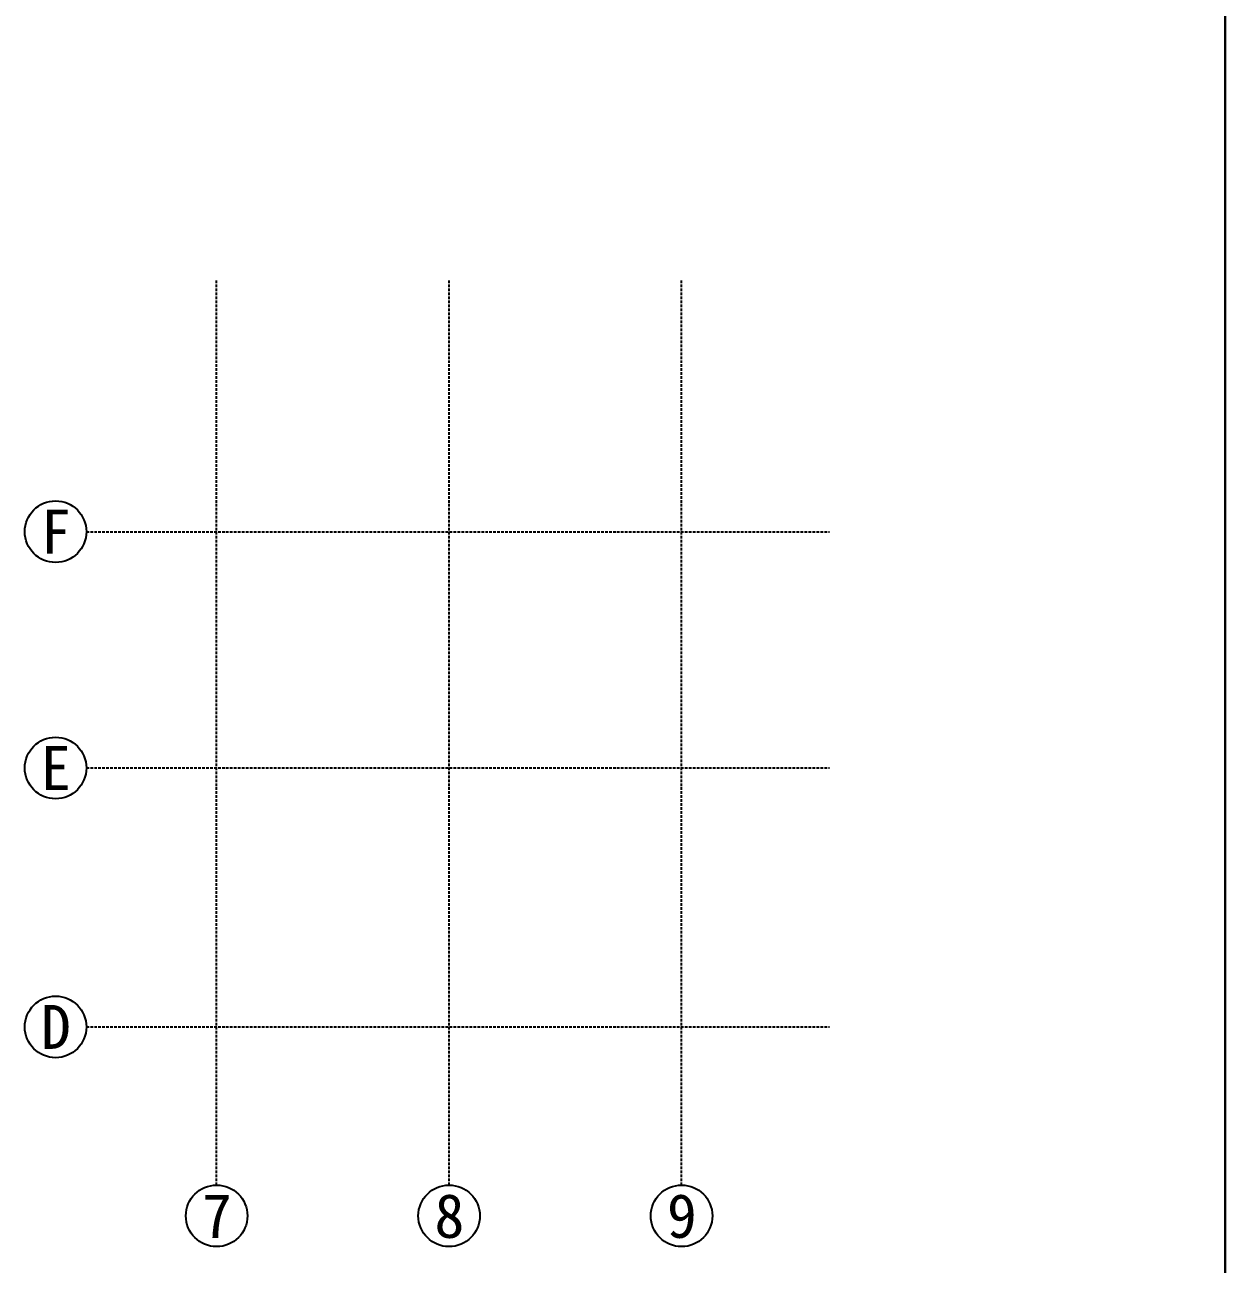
# Model space of a CAD drawing. Extents: x 72 to 24750, y 150 to 17460.
# Drawn here: x 21884 to 24750, y 1992 to 4950 of the extents above; entities that cross this region are included whole.
import ezdxf

# ---------------------------------------------------------------- set-up
doc = ezdxf.new("R2010")
doc.units = 0
doc.header["$MEASUREMENT"] = 0
doc.linetypes.add('HIDDEN', pattern=[9.525, 6.35, -3.175])
for name, color, linetype in [('SHUISE_SOLID', 4, 'CONTINUOUS'), ('WHITE_SOLID', 7, 'CONTINUOUS'), ('YELLOW_SOLID', 2, 'CONTINUOUS')]:
    doc.layers.add(name, color=color, linetype=linetype)

msp = doc.modelspace()

# ---------------------------------------------------------------- linework, layer by layer
at = {"layer": 'SHUISE_SOLID', "color": 4, "linetype": 'Continuous'}
for centre in [(21957.282417, 3740.510353), (21957.282417, 3176.510353), (21957.282417, 2558.510353), (22341.793557, 2107.5), (22896.793557, 2107.5), (23451.793557, 2107.5)]:
    msp.add_circle(centre, 73.5, dxfattribs=at)
at = {"layer": 'WHITE_SOLID', "color": 5, "linetype": 'Continuous'}
for p, q in [((24749.64447, 450.249679), (24749.64447, 17460)), ((24749.64447, 17459.750321), (24749.64447, 450))]:
    msp.add_line(p, q, dxfattribs=at)
at = {"layer": 'WHITE_SOLID', "color": 7, "linetype": 'Continuous'}
for p, q in [((24749.64447, 450.262163), (24749.64447, 17460)), ((24749.64447, 450), (24749.64447, 17459.750321))]:
    msp.add_line(p, q, dxfattribs=at)
at = {"layer": 'WHITE_SOLID', "color": 4, "linetype": 'HIDDEN'}
for p, q in [((22341.793557, 2181), (22341.793557, 4340.510353)), ((22896.793557, 2181), (22896.793557, 4340.510353)), ((23451.793557, 2181), (23451.793557, 4340.510353)), ((22030.782417, 3740.510353), (23805, 3740.510353)), ((22030.782417, 3176.510353), (23805, 3176.510353)), ((22030.782417, 2558.510353), (23805, 2558.510353))]:
    msp.add_line(p, q, dxfattribs=at)

# ---------------------------------------------------------------- texts
at = {"layer": 'SHUISE_SOLID', "color": 4, "linetype": 'Continuous'}
for s, p in [('F', (21922.290962, 3688.010353)), ('E', (21922.290962, 3124.010353)), ('D', (21922.290962, 2506.010353)), ('7', (22306.802102, 2055)), ('8', (22861.802102, 2055))]:
    msp.add_text(s, height=105, dxfattribs=at).set_placement(p)
at = {"layer": 'YELLOW_SOLID', "color": 4, "linetype": 'Continuous'}
msp.add_text('9', height=105, dxfattribs=at).set_placement((23416.802102, 2055))

doc.saveas('drawing.dxf')
